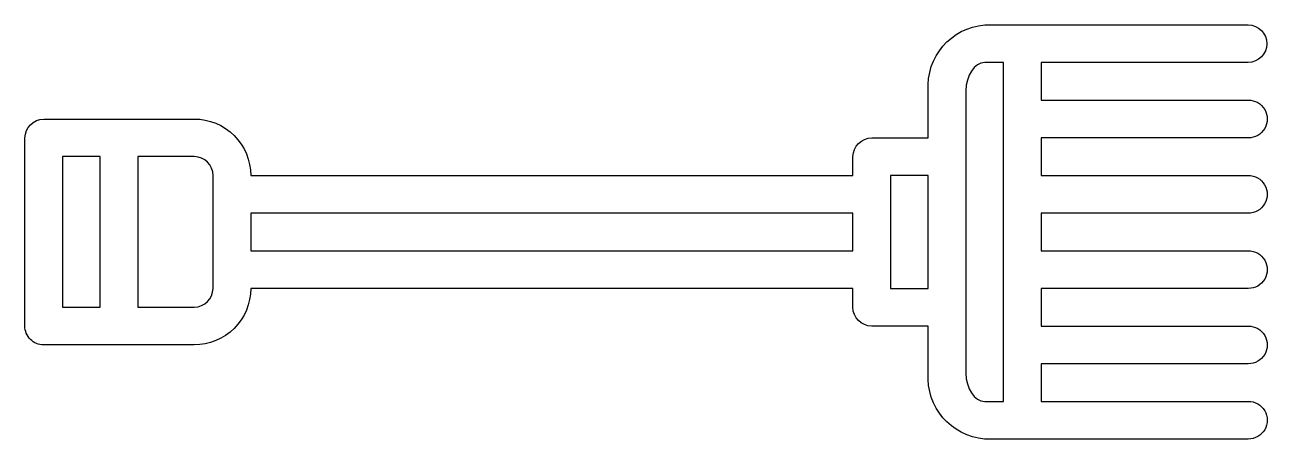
# Model space of a CAD drawing. Extents: x 0 to 45, y 0 to 15.
import ezdxf

# ---------------------------------------------------------------- set-up
doc = ezdxf.new("R2010")
doc.units = 0
doc.layers.add('Layer_1', color=7, linetype='CONTINUOUS')

msp = doc.modelspace()

# ---------------------------------------------------------------- linework, layer by layer
at = {"layer": 'Layer_1', "color": 7}
for p, q in [((34.770393, 15.000106), (44.315514, 14.999817)), ((35.452553, 13.636173), (34.770827, 13.636222)), ((35.452553, 1.364151), (35.452553, 13.636173)), ((44.315562, 13.636318), (36.815859, 13.636318)), ((36.815859, 13.636318), (36.815859, 12.272867)), ((32.725217, 10.909031), (32.725265, 12.61414)), ((34.088668, 12.614091), (34.088668, 10.227257)), ((36.815859, 12.272867), (44.315899, 12.273012)), ((0.681711, 11.591142), (6.13537, 11.591094)), ((-0.000014, 4.091391), (-0.000014, 10.909416)), ((30.679655, 10.909368), (32.725217, 10.909031)), ((44.315899, 10.909561), (36.815955, 10.909416)), ((36.815955, 10.909416), (36.816004, 9.545917)), ((2.726839, 10.227594), (1.363388, 10.227691)), ((1.363388, 10.227691), (1.363436, 4.773068)), ((2.726839, 4.773405), (2.726839, 10.227594)), ((6.135804, 10.227209), (4.090242, 10.227353)), ((4.090242, 10.227353), (4.090242, 4.773646)), ((29.99793, 9.545483), (29.997978, 10.227691)), ((34.088668, 10.227257), (34.088668, 4.77355)), ((6.817529, 8.863806), (6.817529, 9.545483)), ((8.18098, 9.545483), (29.99793, 9.545483)), ((32.725265, 9.545532), (31.361381, 9.545965)), ((31.361381, 9.545965), (31.361381, 8.86612)), ((32.725265, 5.455275), (32.725265, 9.545532)), ((36.816004, 9.545917), (44.314983, 9.54529)), ((6.817577, 6.136953), (6.817529, 8.863806)), ((31.361381, 8.86612), (31.361863, 8.863806)), ((31.361863, 8.863806), (31.361814, 6.136953)), ((29.997978, 8.182081), (8.181077, 8.182129)), ((8.181077, 8.182129), (8.181125, 6.818726)), ((29.99793, 6.818678), (29.997978, 8.182081)), ((44.314983, 8.18184), (36.815714, 8.182273)), ((36.815714, 8.182273), (36.815714, 6.818051)), ((8.181125, 6.818726), (29.99793, 6.818678)), ((36.815714, 6.818051), (44.314935, 6.818437)), ((6.817577, 5.455275), (6.817577, 6.136953)), ((31.361381, 6.13459), (31.361332, 5.454793)), ((31.361814, 6.136953), (31.361381, 6.13459)), ((29.998074, 5.455179), (8.180932, 5.455275)), ((29.998026, 4.772971), (29.998074, 5.455179)), ((31.361332, 5.454793), (32.725265, 5.455275)), ((44.314983, 5.455034), (36.815955, 5.454841)), ((36.815955, 5.454841), (36.815955, 4.091391)), ((1.363436, 4.773068), (2.726839, 4.773405)), ((4.090242, 4.773646), (6.136334, 4.774032)), ((34.088668, 4.77355), (34.088668, 2.386619)), ((32.725362, 4.091632), (30.679752, 4.091246)), ((32.725362, 2.386571), (32.725362, 4.091632)), ((36.815955, 4.091391), (44.315851, 4.091198)), ((0.19962, 3.609251), (0.19962, 3.609251)), ((3.407408, 3.409906), (0.681711, 3.409665)), ((3.408516, 3.409665), (3.407408, 3.409906)), ((3.409722, 3.409906), (3.408516, 3.409665)), ((6.135804, 3.410147), (3.409722, 3.409906)), ((36.816148, 2.727747), (36.816052, 1.364103)), ((44.315899, 2.727795), (36.816148, 2.727747)), ((34.770393, 1.364055), (35.452553, 1.364151)), ((34.770393, 1.364055), (34.770393, 1.364055)), ((36.816052, 1.364103), (44.315803, 1.364441)), ((44.315755, 0.001038), (34.770008, 0.000122))]:
    msp.add_line(p, q, dxfattribs=at)
for points in [[(32.725265, 12.61414), (32.640635, 13.834631), (33.551317, 14.897086), (34.770393, 15.000106)], [(44.315514, 14.999817), (44.689512, 14.996284), (44.990841, 14.692106), (44.990854, 14.318091)], [(44.990854, 14.318091), (44.990867, 13.944077), (44.68956, 13.639877), (44.315562, 13.636318)], [(34.770827, 13.636222), (34.406945, 13.636704), (34.088668, 13.158373), (34.088668, 12.614091)], [(44.315899, 12.273012), (44.561515, 12.276125), (44.789818, 12.146874), (44.913533, 11.934668)], [(44.913533, 11.934668), (45.037248, 11.722462), (45.037248, 11.460111), (44.913533, 11.247905)], [(-0.000014, 10.909416), (0.010497, 11.281482), (0.309645, 11.580631), (0.681711, 11.591142)], [(6.13537, 11.591094), (6.677921, 11.591165), (7.198272, 11.375669), (7.581914, 10.992027)], [(7.581914, 10.992027), (7.965556, 10.608385), (8.181052, 10.088035), (8.18098, 9.545483)], [(29.997978, 10.227691), (30.008445, 10.599749), (30.307597, 10.898901), (30.679655, 10.909368)], [(44.913533, 11.247905), (44.789818, 11.035699), (44.561515, 10.906448), (44.315899, 10.909561)], [(6.817529, 9.545483), (6.817499, 9.921977), (6.512298, 10.227179), (6.135804, 10.227209)], [(44.314983, 9.54529), (44.560599, 9.548403), (44.788902, 9.419152), (44.912617, 9.206946)], [(44.912617, 9.206946), (45.036332, 8.99474), (45.036332, 8.73239), (44.912617, 8.520184)], [(44.912617, 8.520184), (44.788902, 8.307978), (44.560599, 8.178727), (44.314983, 8.18184)], [(44.314935, 6.818437), (44.560955, 6.822188), (44.789909, 6.693089), (44.914019, 6.480636)], [(44.914019, 6.480636), (45.038129, 6.268183), (45.038139, 6.00534), (44.914043, 5.792878)], [(6.136334, 4.774032), (6.509056, 4.782393), (6.809216, 5.082553), (6.817577, 5.455275)], [(8.180932, 5.455275), (8.181111, 4.912819), (7.9657, 4.392529), (7.582125, 4.008954)], [(44.914043, 5.792878), (44.789948, 5.580416), (44.561003, 5.451301), (44.314983, 5.455034)], [(30.679752, 4.091246), (30.303257, 4.091276), (29.998056, 4.396477), (29.998026, 4.772971)], [(0.19962, 3.609251), (0.071725, 3.737101), (-0.000094, 3.910552), (-0.000014, 4.091391)], [(44.315851, 4.091198), (44.561871, 4.094948), (44.790825, 3.96585), (44.914935, 3.753397)], [(0.681711, 3.409665), (0.500896, 3.409585), (0.327465, 3.481386), (0.19962, 3.609251)], [(7.582125, 4.008954), (7.198551, 3.625379), (6.67826, 3.409968), (6.135804, 3.410147)], [(44.914935, 3.753397), (45.039045, 3.540944), (45.039055, 3.2781), (44.914959, 3.065639)], [(44.914959, 3.065639), (44.790864, 2.853177), (44.561919, 2.724062), (44.315899, 2.727795)], [(34.770008, 0.000122), (33.550941, 0.103424), (32.640483, 1.166083), (32.725362, 2.386571)], [(34.088668, 2.386619), (34.088668, 1.842434), (34.407523, 1.364682), (34.770393, 1.364055)], [(44.315803, 1.364441), (44.561823, 1.368174), (44.790768, 1.239059), (44.914863, 1.026597)], [(44.914863, 1.026597), (45.038958, 0.814135), (45.038949, 0.551292), (44.914839, 0.338839)], [(44.914839, 0.338839), (44.790729, 0.126386), (44.561774, -0.002713), (44.315755, 0.001038)]]:
    msp.add_open_spline(points, degree=3, dxfattribs=at)

doc.saveas('drawing.dxf')
